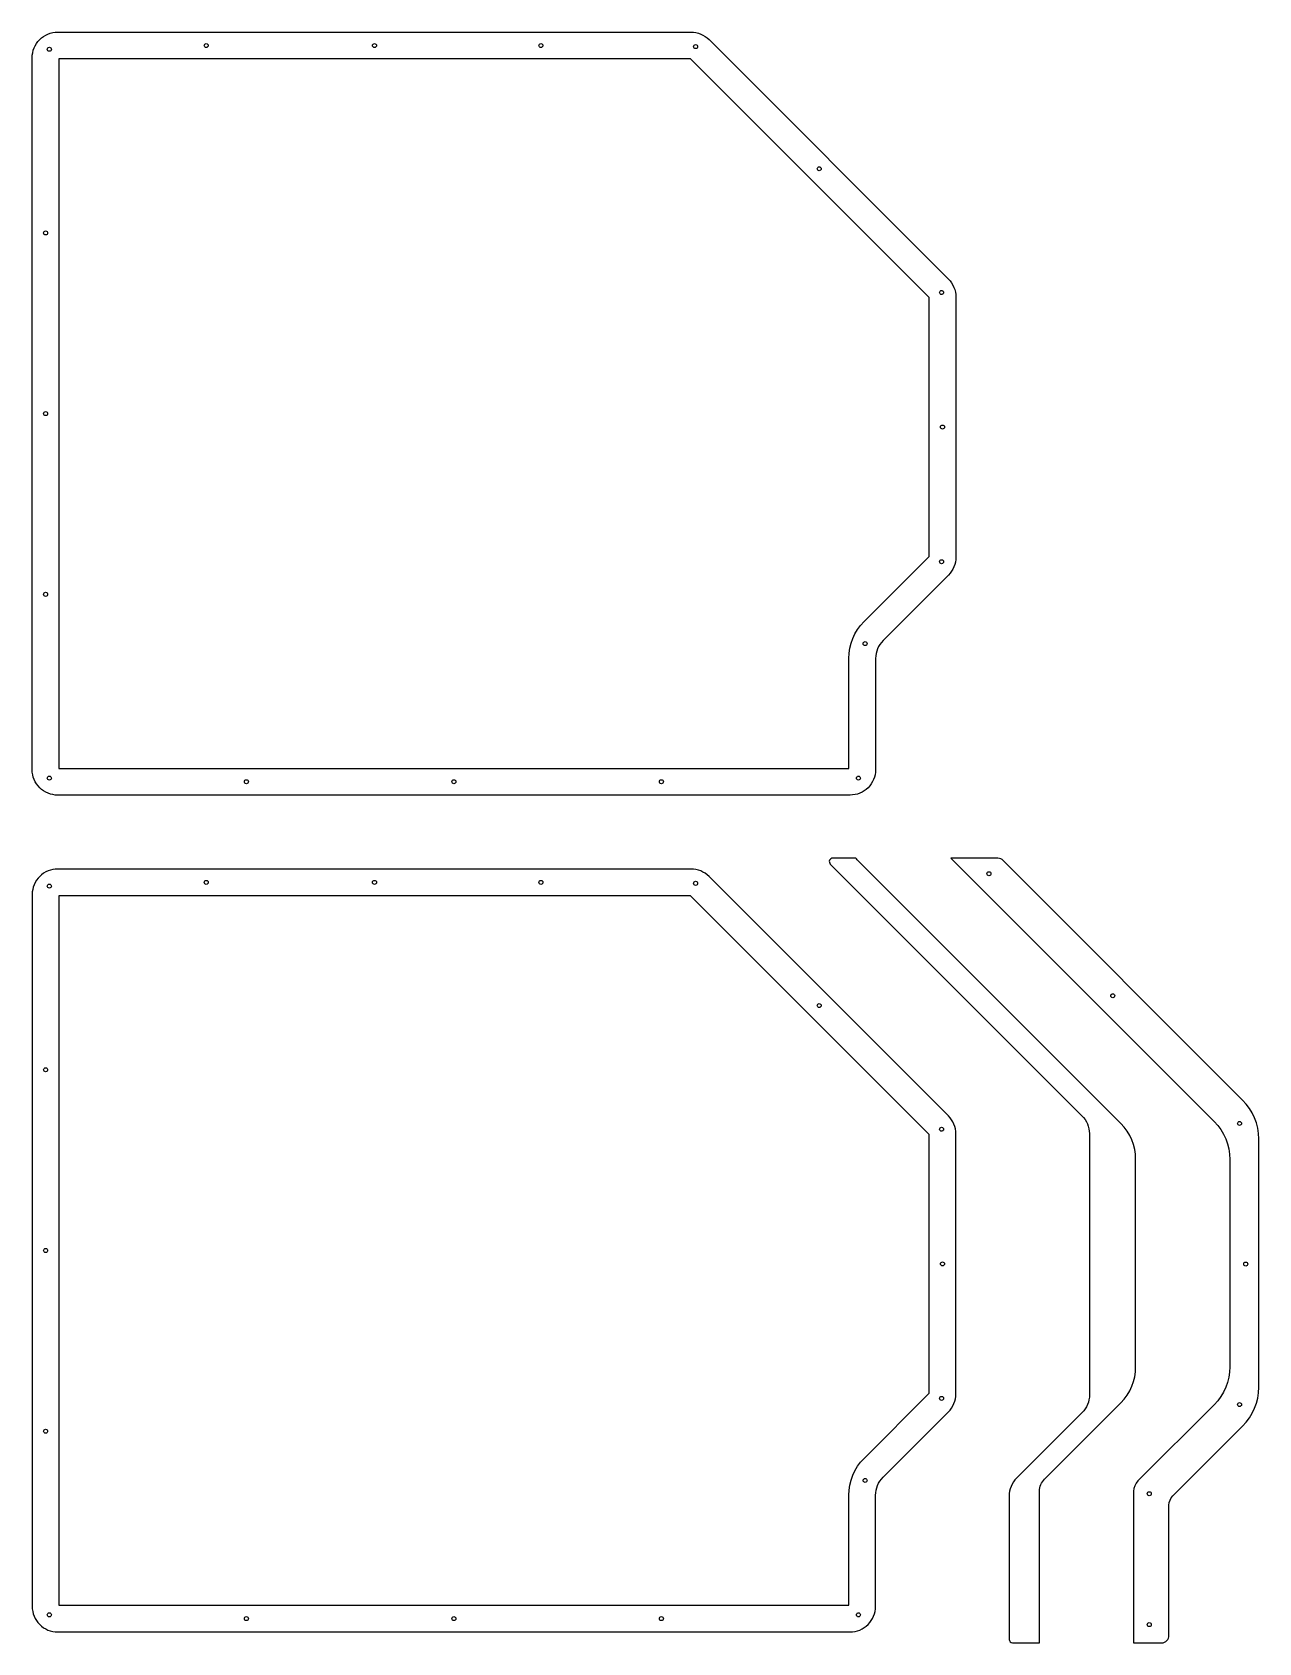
# Model space of a CAD drawing. Header units: millimetres. Extents: x -450 to 466, y -1668 to -465.
import ezdxf

# ---------------------------------------------------------------- set-up
doc = ezdxf.new("R2010")
doc.units = ezdxf.units.MM
doc.layers.get('0').update_dxf_attribs({"linetype": 'CONTINUOUS'})

msp = doc.modelspace()

# ---------------------------------------------------------------- linework, layer by layer
for points in [[(180.1, -1015.7, -0.414214), (161.1, -1034.7), (-430.8, -1034.7, -0.414214), (-449.9, -1015.7), (-449.9, -483.8, -0.414214), (-430.8, -464.7), (42.2, -464.7, -0.198912), (55.7, -470.3), (234.5, -649.2, -0.198912), (240.1, -662.6), (240.1, -856.9, -0.198912), (234.5, -870.3), (185.7, -919.2, 0.198912), (180.1, -932.6)], [(-429.9, -484.7), (-429.9, -1014.7), (160.1, -1014.7), (160.1, -932.6, -0.198912), (171.5, -905), (220.1, -856.5), (220.1, -663), (41.8, -484.7)], [(302.5, -1554.7, -0.198912), (306.3, -1545.7), (363.3, -1488.7, 0.198912), (374.4, -1461.8), (374.4, -1306.8, 0.198912), (363.3, -1279.9), (166.3, -1083, -0.030842), (165.3, -1081.8), (148.1, -1081.8, 0.668179), (146.3, -1086.2), (334.3, -1274.2, -0.198877), (339.8, -1287.6), (339.9, -1482.6, -0.198909), (334.3, -1496.1), (285.4, -1544.9, 0.198874), (279.9, -1558.4), (279.9, -1665.4, 0.414214), (282.4, -1668), (302.5, -1668)], [(444.8, -1461.8, -0.198912), (433, -1490.1), (376, -1547.1, 0.198912), (372.9, -1554.7), (372.9, -1668), (393.8, -1668, 0.414214), (399.3, -1662.4), (399.3, -1565.2, -0.198912), (402.2, -1558.3), (454.3, -1506.1, 0.198912), (466.4, -1477.1), (466.4, -1291.5, 0.198862), (454.3, -1262.5), (275.4, -1083.5, 0.198963), (271.5, -1081.8), (236.4, -1081.8), (433, -1278.5, -0.198912), (444.8, -1306.8)], [(180.1, -1557.8, -0.198912), (185.7, -1544.3), (234.5, -1495.5, 0.198912), (240.1, -1482), (240.1, -1287.8, 0.198912), (234.5, -1274.3), (55.7, -1095.5, 0.198912), (42.2, -1089.9), (-430.8, -1089.9, 0.414214), (-449.9, -1108.9), (-449.9, -1640.8, 0.414214), (-430.8, -1659.9), (161.1, -1659.9, 0.414214), (180.1, -1640.8)], [(171.5, -1530.2), (220.1, -1481.6), (220.1, -1288.2), (41.8, -1109.9), (-429.9, -1109.9), (-429.9, -1639.9), (160.1, -1639.9), (160.1, -1557.8, -0.198912)]]:
    msp.add_lwpolyline(points, format="xyb", close=True)
for centre in [(-437.1, -477.5), (-319.9, -474.7), (-194.2, -474.7), (-69.9, -474.7), (45.7, -475.5), (138, -566.8), (-439.9, -614.7), (229.4, -659.2), (-439.9, -749.7), (230.1, -759.7), (229.4, -860.3), (-439.9, -884.7), (172.3, -921.5), (-437.1, -1022), (167.3, -1022), (-289.9, -1024.7), (-134.9, -1024.7), (20.1, -1024.7), (264.8, -1093.4), (-437.1, -1102.7), (-319.9, -1099.9), (-194.2, -1099.9), (-69.9, -1099.9), (45.7, -1100.6), (138, -1191.9), (357.3, -1184.6), (-439.9, -1239.9), (229.4, -1284.3), (452, -1280), (-439.9, -1374.9), (230.1, -1384.9), (456.6, -1385), (229.4, -1485.4), (452, -1490), (-439.9, -1509.9), (172.3, -1546.7), (384.6, -1556.6), (-437.1, -1647.1), (-289.9, -1649.9), (-134.9, -1649.9), (20.1, -1649.9), (167.3, -1647.1), (384.6, -1654.4)]:
    msp.add_circle(centre, 1.5)

doc.saveas('drawing.dxf')
